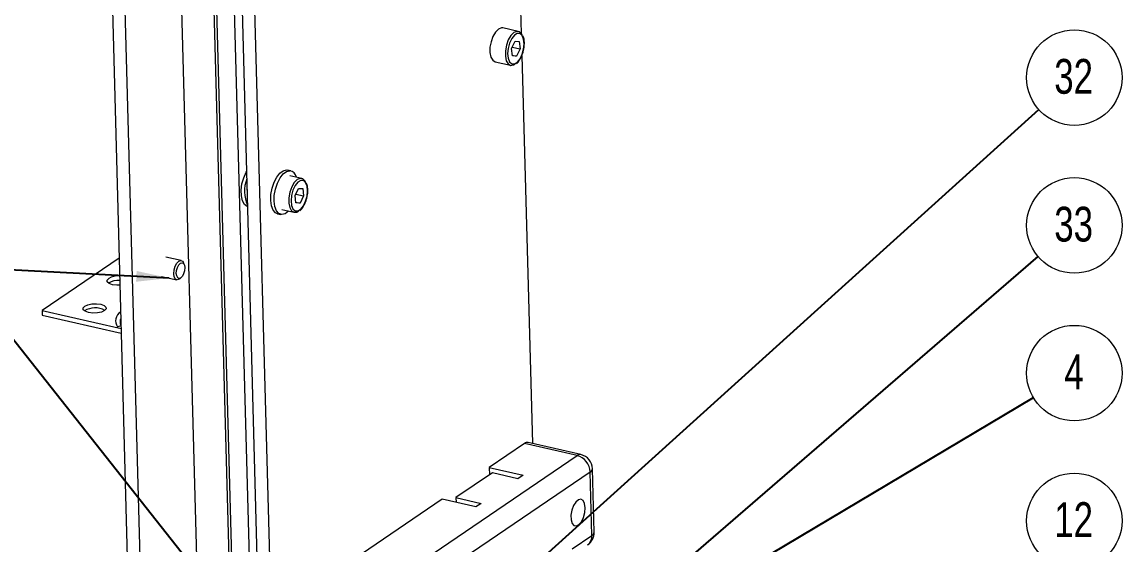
# Model space of a CAD drawing. Header units: millimetres. Extents: x 15 to 415, y 5 to 292.
# Drawn here: x 94.6 to 205.5, y 100.6 to 153.3 of the extents above; entities that cross this region are included whole.
import ezdxf

# ---------------------------------------------------------------- set-up
doc = ezdxf.new("R2010")
doc.units = ezdxf.units.MM
doc.styles.add('SLDTEXTSTYLE0', font='TXT', dxfattribs={"width": 0.75})
doc.dimstyles.new('SLDDIMSTYLE0', dxfattribs={"dimtxt": 0.18, "dimasz": 3.302, "dimexe": 0, "dimexo": 0.0625, "dimgap": 0, "dimtad": 0, "dimtih": 1, "dimtoh": 1, "dimdec": 0, "dimrnd": 1e-09, "dimzin": 0, "dimdsep": 46, "dimtxsty": 'Standard', "dimsah": 1, "dimcen": 0.09, "dimadec": 0, "dimazin": 0, "dimtfac": 3.302, "dimtdec": 0, "dimtofl": 0, "dimtmove": 0, "dimatfit": 3, "dimfxl": 1, "dimfrac": 2, "dimtolj": 1, "dimtzin": 0, "dimarcsym": 0})

# ---------------------------------------------------------------- blocks, each defined once
blk = doc.blocks.new('SW_NOTE_7')
at = {"color": 0, "linetype": 'Continuous', "lineweight": 0}
blk.add_circle((3.57, 3.22), 4.81, dxfattribs=at)
at = {"color": 0, "linetype": 'Continuous', "lineweight": 0, "insert": (3.5, 5.1), "char_height": 3.5, "attachment_point": 2, "style": 'SLDTEXTSTYLE0'}
blk.add_mtext('32', dxfattribs=at)
blk = doc.blocks.new('SW_NOTE_8')
at = {"color": 0, "linetype": 'Continuous', "lineweight": 0}
blk.add_circle((3.64, 3.14), 4.81, dxfattribs=at)
at = {"color": 0, "linetype": 'Continuous', "lineweight": 0, "insert": (3.57, 5.02), "char_height": 3.5, "attachment_point": 2, "style": 'SLDTEXTSTYLE0'}
blk.add_mtext('33', dxfattribs=at)
blk = doc.blocks.new('SW_NOTE_9')
at = {"color": 0, "linetype": 'Continuous', "lineweight": 0}
blk.add_circle((4.13, 2.46), 4.81, dxfattribs=at)
at = {"color": 0, "linetype": 'Continuous', "lineweight": 0, "insert": (4.1, 4.34), "char_height": 3.5, "attachment_point": 2, "style": 'SLDTEXTSTYLE0'}
blk.add_mtext('4', dxfattribs=at)
blk = doc.blocks.new('SW_NOTE_10')
at = {"color": 0, "linetype": 'Continuous', "lineweight": 0}
blk.add_circle((2.18, 4.28), 4.81, dxfattribs=at)
at = {"color": 0, "linetype": 'Continuous', "lineweight": 0, "insert": (2.11, 6.16), "char_height": 3.5, "attachment_point": 2, "style": 'SLDTEXTSTYLE0'}
blk.add_mtext('12', dxfattribs=at)

msp = doc.modelspace()

# ---------------------------------------------------------------- linework, layer by layer
at = {"color": 7, "linetype": 'Continuous', "lineweight": 15}
for p, q in [((101.71, 226.76), (107.06, 30.3)), ((102.98, 226.47), (108.33, 30)), ((109.06, 212.77), (113.98, 32.29)), ((112.34, 212.02), (117.25, 31.55)), ((112.6, 212.2), (117.51, 31.72)), ((144.26, 175.36), (144.9, 152.12)), ((115.84, 158.78), (119.32, 30.84)), ((120.17, 29.88), (116.69, 157.81)), ((121.44, 29.58), (117.96, 157.52)), ((144.59, 152.35), (143.04, 152.7)), ((143.92, 150.62), (144.27, 151.35)), ((144.27, 151.35), (144.7, 151.33)), ((144.7, 151.33), (144.78, 150.59)), ((144, 149.88), (143.92, 150.62)), ((143.99, 150.77), (144.78, 150.59)), ((143.99, 149.96), (144.43, 149.86)), ((144.43, 149.86), (144, 149.88)), ((144.78, 150.59), (144.43, 149.86)), ((144.96, 149.93), (146.02, 110.85)), ((142.26, 149.29), (143.81, 148.94)), ((121.22, 138.4), (121.32, 138.38)), ((121.66, 138.3), (121.32, 138.38)), ((122.76, 137.54), (121.55, 137.82)), ((122.09, 135.82), (122.44, 136.54)), ((122.44, 136.54), (122.87, 136.53)), ((122.87, 136.53), (122.95, 135.78)), ((122.17, 135.07), (122.09, 135.82)), ((122.16, 135.96), (122.95, 135.78)), ((122.95, 135.78), (122.6, 135.06)), ((120.77, 134.4), (121.98, 134.13)), ((122.16, 135.16), (122.6, 135.06)), ((122.6, 135.06), (122.17, 135.07)), ((120.32, 133.99), (120.66, 133.92)), ((104.36, 129.5), (96.6, 124.24)), ((110.61, 129.28), (109.07, 129.63)), ((110.91, 128.87), (110.84, 129.05)), ((108.62, 127.68), (110.16, 127.33)), ((110.47, 127.44), (110.62, 127.57)), ((96.6, 124.24), (96.61, 123.79)), ((96.6, 124.24), (104.55, 122.43)), ((96.61, 123.79), (104.56, 121.97)), ((104.5, 124.1), (104.38, 124.02)), ((104.19, 122.61), (104.54, 122.75)), ((150.9, 109.73), (145.59, 110.95)), ((145.22, 110.86), (141.67, 108.45)), ((150.53, 109.64), (145.22, 110.86)), ((125.8, 92.87), (150.53, 109.64)), ((151.84, 107.98), (127.12, 91.21)), ((141.99, 107.9), (138.31, 105.4)), ((141.67, 108.45), (145.07, 107.67)), ((141.67, 108.45), (141.69, 107.69)), ((144.54, 107.31), (141.99, 107.9)), ((145.07, 107.67), (144.54, 107.31)), ((152.02, 101.58), (151.84, 107.98)), ((152.24, 101.92), (152.07, 108.31)), ((138.31, 105.4), (140.86, 104.82)), ((138.31, 105.4), (138.32, 104.92)), ((136.93, 105.24), (128.78, 99.71)), ((140.33, 104.46), (136.93, 105.24)), ((140.86, 104.82), (140.33, 104.46)), ((150.04, 100.25), (152.02, 101.58))]:
    msp.add_line(p, q, dxfattribs=at)
at = {"color": 7, "linetype": 'Continuous', "lineweight": 15, "flags": 128}
for points in [[(143.04, 152.7), (142.89, 152.71), (142.59, 152.58), (142.29, 152.28), (142.04, 151.84), (141.85, 151.31), (141.74, 150.75), (141.74, 150.21), (141.83, 149.76), (142.02, 149.44), (142.26, 149.29)], [(144.97, 151.99), (144.94, 152.06), (144.72, 152.3), (144.44, 152.35), (144.14, 152.23), (143.84, 151.93), (143.59, 151.49), (143.4, 150.96), (143.29, 150.39), (143.29, 149.86), (143.38, 149.4), (143.57, 149.08), (143.82, 148.93), (144.11, 148.97), (144.29, 149.08)], [(145.13, 150.57), (145.18, 151.11), (145.13, 151.58), (144.98, 151.93), (144.76, 152.12), (144.49, 152.13), (144.2, 151.96), (143.93, 151.62), (143.71, 151.17), (143.57, 150.64), (143.52, 150.11), (143.57, 149.64), (143.72, 149.29), (143.94, 149.09), (144.21, 149.08), (144.5, 149.25), (144.77, 149.59), (144.99, 150.05), (145.13, 150.57)], [(117.31, 134.68), (117.25, 134.7), (116.99, 134.91), (116.79, 135.28), (116.68, 135.78), (116.66, 136.37), (116.74, 136.99), (116.91, 137.61), (117.16, 138.16), (117.22, 138.27)], [(120.32, 133.99), (120.12, 134.08), (119.88, 134.36), (119.71, 134.78), (119.64, 135.31), (119.66, 135.92), (119.77, 136.55), (119.97, 137.15), (120.24, 137.67), (120.55, 138.07), (120.89, 138.32), (121.22, 138.4)], [(121.44, 134.25), (121.42, 134.23), (121.09, 133.98), (120.76, 133.9), (120.46, 134.01), (120.22, 134.28), (120.05, 134.7), (119.98, 135.24), (120, 135.84), (120.11, 136.47), (120.31, 137.07), (120.58, 137.59), (120.89, 137.99), (121.23, 138.24), (121.56, 138.32), (121.56, 138.32)], [(123.14, 137.18), (123.11, 137.25), (122.89, 137.49), (122.61, 137.55), (122.31, 137.42), (122.01, 137.12), (121.76, 136.68), (121.57, 136.15), (121.46, 135.59), (121.46, 135.05), (121.55, 134.6), (121.74, 134.28), (121.99, 134.13), (122.28, 134.16), (122.46, 134.27)], [(123.3, 135.77), (123.35, 136.3), (123.3, 136.77), (123.15, 137.12), (122.93, 137.32), (122.66, 137.33), (122.37, 137.15), (122.1, 136.82), (121.88, 136.36), (121.74, 135.83), (121.69, 135.3), (121.74, 134.83), (121.88, 134.48), (122.11, 134.28), (122.38, 134.27), (122.67, 134.45), (122.94, 134.78), (123.16, 135.24), (123.3, 135.77)], [(109.86, 127.95), (109.89, 128.33), (110, 128.7), (110.16, 129.01), (110.36, 129.22), (110.56, 129.29), (110.74, 129.2), (110.84, 129.05)], [(110.12, 127.98), (110.15, 128.28), (110.23, 128.59), (110.37, 128.84), (110.53, 129.01), (110.69, 129.06), (110.83, 129), (110.93, 128.82), (110.97, 128.56), (110.95, 128.25), (110.86, 127.95), (110.73, 127.7), (110.57, 127.53), (110.4, 127.47), (110.26, 127.54), (110.16, 127.72), (110.12, 127.98)], [(110.47, 127.44), (110.41, 127.39), (110.21, 127.32), (110.03, 127.41), (109.91, 127.63), (109.86, 127.95)], [(104.43, 126.78), (104.12, 126.78), (103.69, 126.83), (103.35, 126.95), (103.16, 127.12), (103.15, 127.3), (103.31, 127.48)], [(100.89, 124.68), (101.2, 124.83), (101.62, 124.91), (102.08, 124.93), (102.5, 124.88), (102.84, 124.76), (103.03, 124.59), (103.05, 124.41), (102.89, 124.23), (102.57, 124.09), (102.16, 124), (101.7, 123.98), (101.27, 124.04), (100.93, 124.16), (100.74, 124.32), (100.73, 124.51), (100.89, 124.68)], [(151.34, 104.38), (151.28, 104.8), (151.12, 105.1), (150.91, 105.23), (150.65, 105.19), (150.38, 104.96), (150.15, 104.6), (149.98, 104.13), (149.9, 103.64), (149.91, 103.18), (150.02, 102.81), (150.2, 102.59), (150.45, 102.55), (150.71, 102.68), (150.97, 102.98), (151.17, 103.41), (151.3, 103.89), (151.34, 104.38)]]:
    msp.add_lwpolyline(points, dxfattribs=at)
at = {"color": 7, "linetype": 'Continuous', "lineweight": 15}
for centre, radius, start, end in [((121.41, 137.5), 0.83, 11.1885, 79.5139), ((120.18, 136.25), 3.19, 157.1915, 205.9269), ((119.99, 136.25), 2.73, 176.1309, 186.5205), ((104.3, 125.64), 2.09, 87.2314, 118.3762), ((104.26, 125.44), 1.84, 85.2066, 122.221), ((101.94, 122.46), 2.05, 61.3357, 121.7827), ((105.04, 123.2), 1.04, 121.0688, 215.2203), ((105.18, 123.13), 0.731, 154.0444, 209.074), ((105.17, 123.13), 0.723, 153.6853, 209.4332), ((145.5, 110.49), 0.462, 79.4451, 128.3025), ((150.04, 107.91), 1.8, 2.3487, 74.2518), ((150.57, 108.27), 1.5, 1.5592, 77.1402), ((150.74, 101.88), 1.5, 304.1461, 1.5592)]:
    msp.add_arc(centre, radius, start, end, dxfattribs=at)
at = {"color": 8, "linetype": 'Continuous', "lineweight": 15}
for centre, radius, start, end in [((150.82, 109.28), 0.462, 79.4451, 128.3025), ((151.65, 108.35), 0.415, 297.1077, 354.7851), ((150.95, 101.49), 1.07, 306.1665, 4.8263), ((151.83, 101.95), 0.415, 297.1077, 354.7851)]:
    msp.add_arc(centre, radius, start, end, dxfattribs=at)
at = {"color": 7, "linetype": 'Continuous', "lineweight": 15}
for points, knots in [([(145.15, 150.58), (145.17, 150.67), (145.21, 150.93), (145.21, 151.35), (145.16, 151.72), (145.07, 151.87), (145.04, 151.91)], [0, 0, 0, 0, 0.177431, 0.517672, 0.862392, 1, 1, 1, 1]), ([(144.8, 149.6), (144.83, 149.66), (144.95, 149.85), (145.07, 150.2), (145.13, 150.47), (145.15, 150.58)], [0, 0, 0, 0, 0.220254, 0.706716, 1, 1, 1, 1]), ([(144.4, 149.1), (144.49, 149.18), (144.64, 149.31), (144.75, 149.53), (144.8, 149.6)], [0, 0, 0, 0, 0.632315, 1, 1, 1, 1]), ([(123.32, 135.77), (123.34, 135.86), (123.38, 136.12), (123.38, 136.54), (123.33, 136.91), (123.24, 137.06), (123.21, 137.1)], [0, 0, 0, 0, 0.177431, 0.517672, 0.862392, 1, 1, 1, 1]), ([(122.97, 134.8), (123, 134.86), (123.12, 135.05), (123.24, 135.39), (123.3, 135.67), (123.32, 135.77)], [0, 0, 0, 0, 0.220254, 0.706716, 1, 1, 1, 1]), ([(122.56, 134.29), (122.66, 134.38), (122.81, 134.51), (122.92, 134.72), (122.97, 134.8)], [0, 0, 0, 0, 0.632315, 1, 1, 1, 1])]:
    msp.add_open_spline(points, degree=3, knots=knots, dxfattribs=at)

# ---------------------------------------------------------------- block references
at = {"color": 7, "linetype": 'Continuous', "lineweight": 0}
for name, p in [('SW_NOTE_7', (197.08, 144.47)), ('SW_NOTE_8', (197.01, 129.67)), ('SW_NOTE_9', (196.52, 115.48)), ('SW_NOTE_10', (198.47, 98.78))]:
    msp.add_blockref(name, p, dxfattribs=at)

# ---------------------------------------------------------------- leaders
for points in [[(141.31, 94.2), (197.08, 144.47)], [(123.02, 84.25), (78.6, 140.38)], [(109.39, 127.51), (80.42, 129.02)], [(148.82, 88.1), (197.01, 129.67)], [(142.33, 83.26), (196.52, 115.48)], [(125.25, 56.98), (78.76, 110.76)]]:
    msp.add_leader(points, dimstyle='SLDDIMSTYLE0', dxfattribs=at)

doc.saveas('drawing.dxf')
